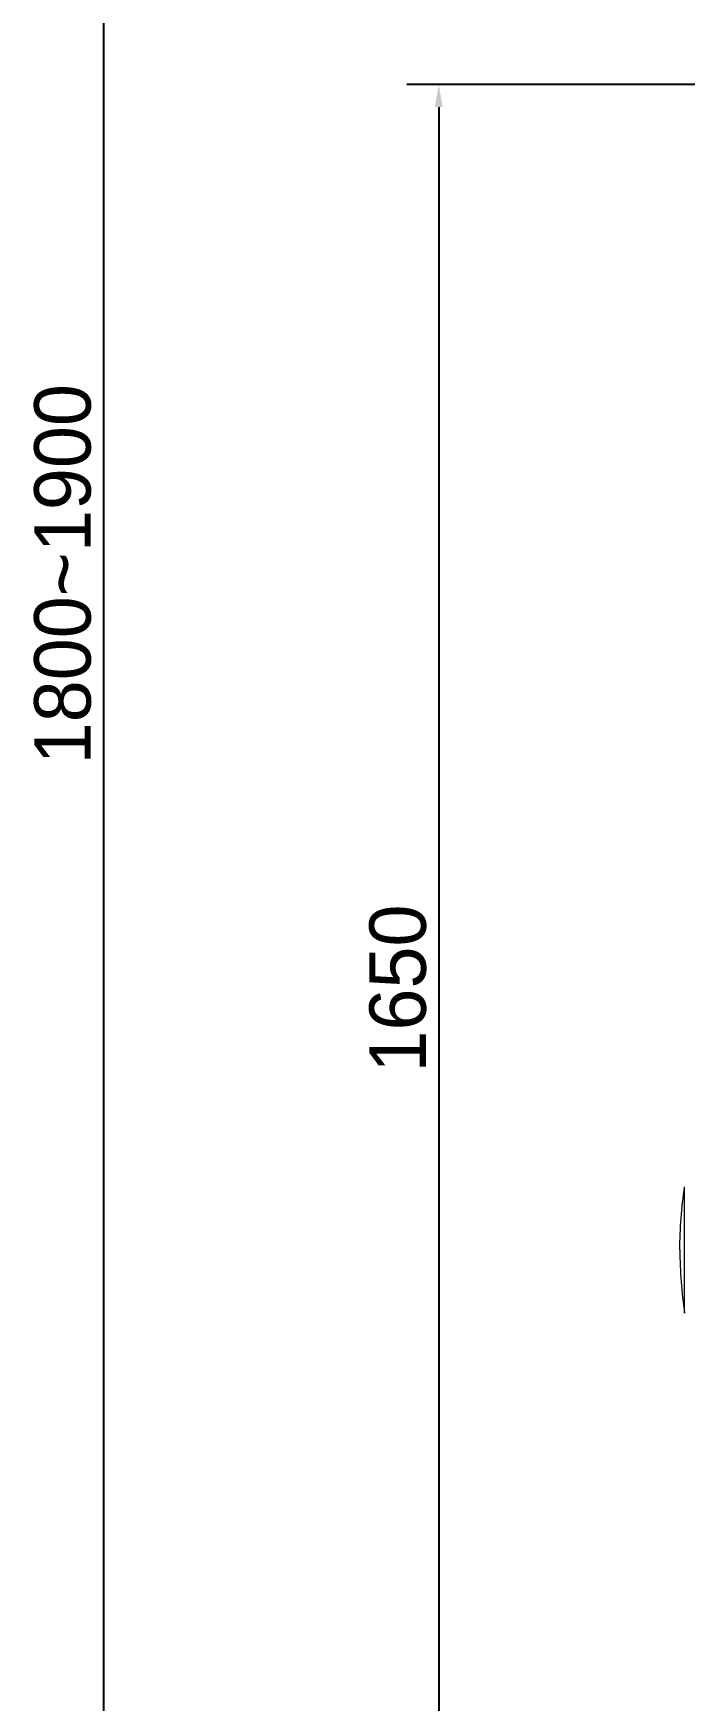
# Model space of a CAD drawing. Extents: x 4791 to 7950, y -233 to 2082.
# Drawn here: x 6362 to 6592, y 107 to 697 of the extents above; entities that cross this region are included whole.
import ezdxf

# ---------------------------------------------------------------- set-up
doc = ezdxf.new("R2010")
doc.units = 0
doc.header["$LTSCALE"] = 1.7
doc.header["$MEASUREMENT"] = 0
doc.layers.get('0').update_dxf_attribs({"linetype": 'CONTINUOUS'})
doc.layers.add('1', color=7, linetype='CONTINUOUS', true_color=0xffffff)
doc.styles.add('Daelim Dimension', font='')
doc.styles.get('Daelim Dimension').set_extended_font_data('나눔고딕')

msp = doc.modelspace()

# ---------------------------------------------------------------- linework, layer by layer
at = {"color": 5, "ltscale": 0.5}
for p, q in [((6386.69, 946.87), (6386.69, 88.72)), ((6679.26, 678.75), (6494.05, 678.75)), ((6505.31, 670.75), (6505.31, 88.72))]:
    msp.add_line(p, q, dxfattribs=at)
msp.add_solid([(6503.98, 670.75), (6506.65, 670.75), (6505.31, 678.75)], dxfattribs=at)
at = {"layer": '1', "color": 7, "linetype": 'Continuous', "lineweight": 18}
msp.add_line((6592.33, 243.69), (6592.33, 288.49), dxfattribs=at)
at = {"layer": '1', "color": 7, "linetype": 'Continuous', "lineweight": 18, "extrusion": (0, 0, -1)}
msp.add_arc((-6741.66, 266.09), 151, 0, 8.53035, dxfattribs=at)
at = {"layer": '1', "color": 7, "linetype": 'Continuous', "lineweight": 18}
msp.add_arc((6741.66, 266.09), 151, 180, 188.53035, dxfattribs=at)

# ---------------------------------------------------------------- texts
at = {"color": 7, "ltscale": 0.5, "char_height": 20, "attachment_point": 5, "rotation": 90, "style": 'Daelim Dimension'}
for s, insert in [('\\A1;1800~1900', (6372.26, 505.35)), ('\\A1;1650', (6490.88, 358.65))]:
    msp.add_mtext(s, dxfattribs=dict(at, insert=insert))

doc.saveas('drawing.dxf')
